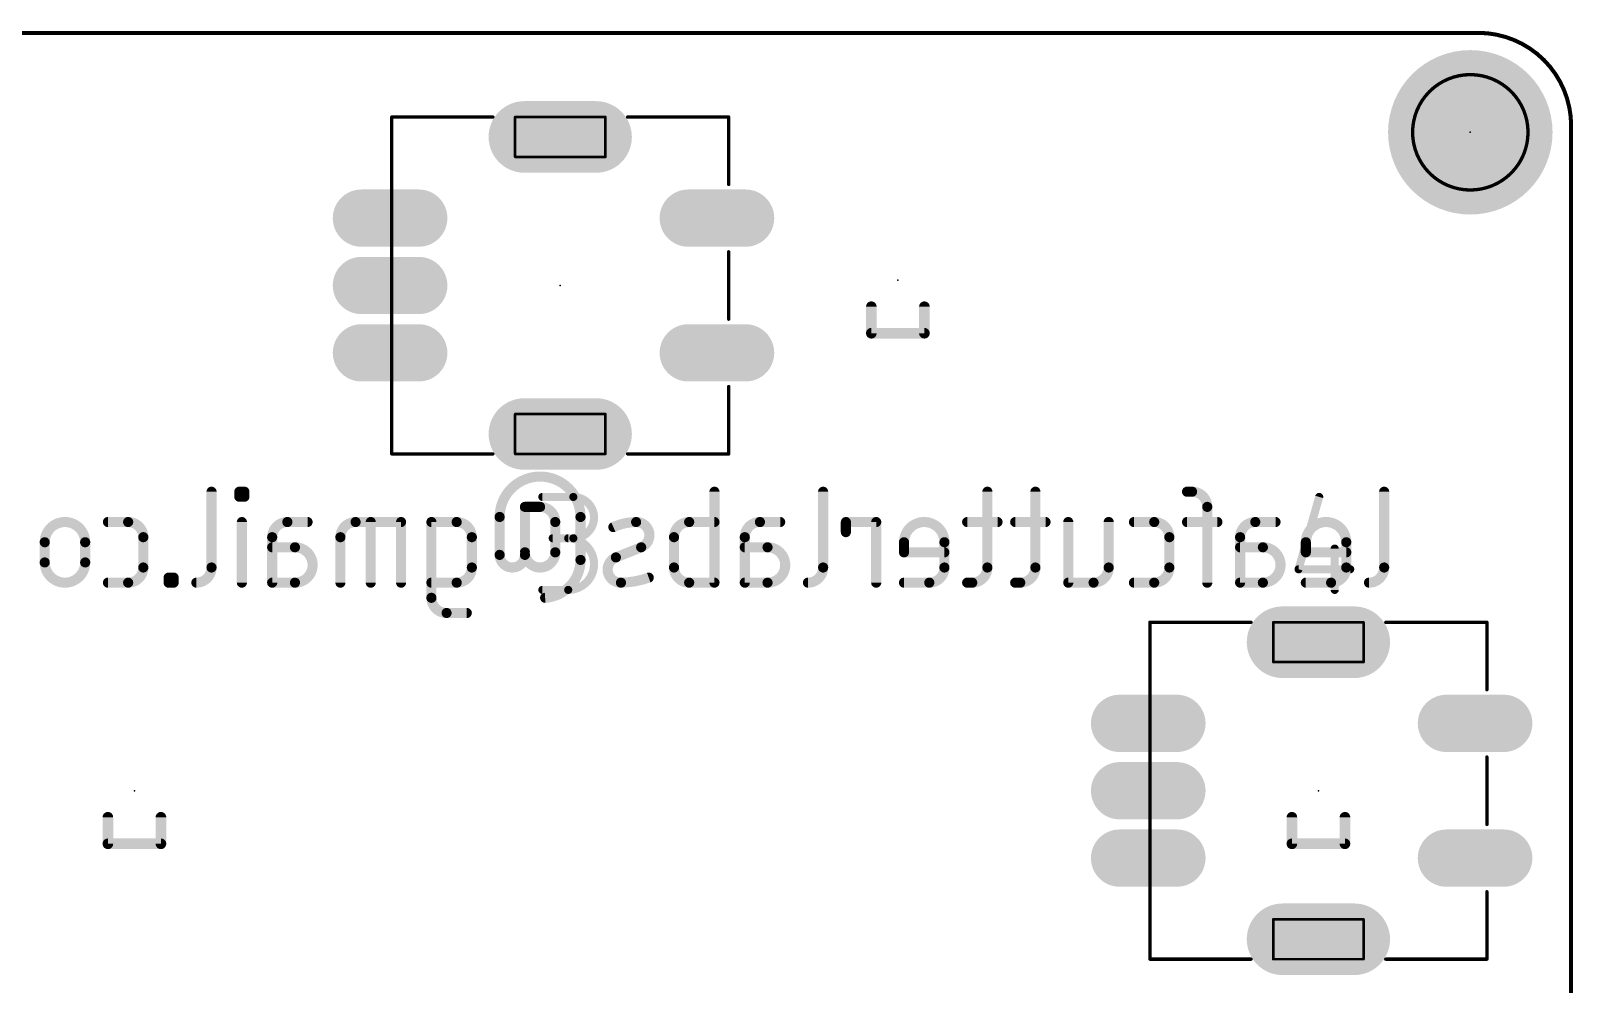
# Model space of a CAD drawing. Extents: x 0 to 305, y 0 to 96.
# Drawn here: x 246.7 to 304.9, y 59.4 to 95.3 of the extents above; entities that cross this region are included whole.
import ezdxf

# ---------------------------------------------------------------- set-up
doc = ezdxf.new("R2010")
doc.units = 0
for name, color, linetype in [('17', 110, 'CONTINUOUS'), ('20', 31, 'CONTINUOUS'), ('21', 253, 'CONTINUOUS'), ('22', 253, 'CONTINUOUS'), ('23', 53, 'CONTINUOUS'), ('24', 53, 'CONTINUOUS'), ('39', 12, 'CONTINUOUS'), ('40', 132, 'CONTINUOUS')]:
    doc.layers.add(name, color=color, linetype=linetype)

# ---------------------------------------------------------------- blocks, each defined once
blk = doc.blocks.new('OFFSETP100')
at = {"const_width": 1}
blk.add_lwpolyline([(0, 0), (1, 0)], dxfattribs=at)
at = {"const_width": 0.5}
for points in [[(0, 0.25, 1), (0, -0.25)], [(1, -0.25, 1), (1, 0.25)]]:
    blk.add_lwpolyline(points, format="xyb", dxfattribs=at)
blk = doc.blocks.new('LONGP100')
at = {"const_width": 1}
blk.add_lwpolyline([(-0.5, 0), (0.5, 0)], dxfattribs=at)
at = {"const_width": 0.5}
for points in [[(-0.5, 0.25, 1), (-0.5, -0.25)], [(0.5, -0.25, 1), (0.5, 0.25)]]:
    blk.add_lwpolyline(points, format="xyb", dxfattribs=at)
blk = doc.blocks.new('ROUNDP')
at = {"const_width": 0.5}
blk.add_lwpolyline([(0, -0.25, 1), (0, 0.25, 1), (0, -0.25)], format="xyb", dxfattribs=at)

msp = doc.modelspace()

# ---------------------------------------------------------------- linework, layer by layer
at = {"layer": '20'}
for points, const_width in [([(3.5, 95.25), (301.3, 95.25)], 0.1524), ([(268.4, 92.075), (265, 92.075)], 0.1), ([(265, 92.075), (265, 90.575)], 0.1), ([(268.4, 90.575), (268.4, 92.075)], 0.1), ([(304.8, 91.75), (304.8, 3.5)], 0.1524), ([(265, 90.575), (268.4, 90.575)], 0.1), ([(265, 79.375), (265, 80.875)], 0.1), ([(265, 80.875), (268.4, 80.875)], 0.1), ([(268.4, 80.875), (268.4, 79.375)], 0.1), ([(268.4, 79.375), (265, 79.375)], 0.1), ([(296.975, 73.025), (293.575, 73.025)], 0.1), ([(293.575, 73.025), (293.575, 71.525)], 0.1), ([(296.975, 71.525), (296.975, 73.025)], 0.1), ([(293.575, 71.525), (296.975, 71.525)], 0.1), ([(293.575, 60.325), (293.575, 61.825)], 0.1), ([(293.575, 61.825), (296.975, 61.825)], 0.1), ([(296.975, 61.825), (296.975, 60.325)], 0.1), ([(296.975, 60.325), (293.575, 60.325)], 0.1)]:
    msp.add_lwpolyline(points, dxfattribs=dict(at, const_width=const_width))
for points, const_width in [([(304.8, 91.75, 0.4142), (301.3, 95.25)], 0.1524), ([(301.3, 95.2881, 1), (301.3, 95.2119)], 0.0762), ([(301.3, 95.2119, 1), (301.3, 95.2881)], 0.0762), ([(265, 92.1, 1), (265, 92.05)], 0.05), ([(265.025, 92.075, 1), (264.975, 92.075)], 0.05), ([(268.425, 92.075, 1), (268.375, 92.075)], 0.05), ([(268.4, 92.05, 1), (268.4, 92.1)], 0.05), ([(304.8381, 91.75, 1), (304.7619, 91.75)], 0.0762), ([(304.7619, 91.75, 1), (304.8381, 91.75)], 0.0762), ([(265, 90.6, 1), (265, 90.55)], 0.05), ([(264.975, 90.575, 1), (265.025, 90.575)], 0.05), ([(268.375, 90.575, 1), (268.425, 90.575)], 0.05), ([(268.4, 90.55, 1), (268.4, 90.6)], 0.05), ([(265.025, 80.875, 1), (264.975, 80.875)], 0.05), ([(265, 80.9, 1), (265, 80.85)], 0.05), ([(268.425, 80.875, 1), (268.375, 80.875)], 0.05), ([(268.4, 80.85, 1), (268.4, 80.9)], 0.05), ([(265, 79.4, 1), (265, 79.35)], 0.05), ([(264.975, 79.375, 1), (265.025, 79.375)], 0.05), ([(268.375, 79.375, 1), (268.425, 79.375)], 0.05), ([(268.4, 79.35, 1), (268.4, 79.4)], 0.05), ([(293.575, 73.05, 1), (293.575, 73)], 0.05), ([(293.6, 73.025, 1), (293.55, 73.025)], 0.05), ([(297, 73.025, 1), (296.95, 73.025)], 0.05), ([(296.975, 73, 1), (296.975, 73.05)], 0.05), ([(293.575, 71.55, 1), (293.575, 71.5)], 0.05), ([(293.55, 71.525, 1), (293.6, 71.525)], 0.05), ([(296.95, 71.525, 1), (297, 71.525)], 0.05), ([(296.975, 71.5, 1), (296.975, 71.55)], 0.05), ([(293.6, 61.825, 1), (293.55, 61.825)], 0.05), ([(293.575, 61.85, 1), (293.575, 61.8)], 0.05), ([(297, 61.825, 1), (296.95, 61.825)], 0.05), ([(296.975, 61.8, 1), (296.975, 61.85)], 0.05), ([(293.575, 60.35, 1), (293.575, 60.3)], 0.05), ([(293.55, 60.325, 1), (293.6, 60.325)], 0.05), ([(296.95, 60.325, 1), (297, 60.325)], 0.05), ([(296.975, 60.3, 1), (296.975, 60.35)], 0.05)]:
    msp.add_lwpolyline(points, format="xyb", dxfattribs=dict(at, const_width=const_width))
at = {"layer": '21', "const_width": 0.3048}
for points in [[(266.0263, 77.7526), (267.1947, 77.7526)], [(295.3053, 77.7526), (294.5263, 75.0263)], [(267.1947, 76.1947), (266.4158, 76.1947)], [(295.8895, 75.8053), (295.8895, 74.2474)], [(294.5263, 75.0263), (296.4737, 75.0263)], [(266.0263, 74.2474), (267, 74.2474)]]:
    msp.add_lwpolyline(points, dxfattribs=at)
at = {"layer": '21'}
for points, const_width in [([(266.0263, 77.8288, 1), (266.0263, 77.6764)], 0.1524), ([(267.1947, 76.1947, 1), (267.1947, 77.7526)], 0.3048), ([(267.1947, 77.8288, 1), (267.1947, 77.6764)], 0.1524), ([(267.1947, 77.6764, 1), (267.1947, 77.8288)], 0.1524), ([(295.3785, 77.7317, 1), (295.232, 77.7735)], 0.1524), ([(266.4158, 76.2709, 1), (266.4158, 76.1185)], 0.1524), ([(267, 74.2474, 1), (267, 76.1947)], 0.3048), ([(267, 76.2709, 1), (267, 76.1185)], 0.1524), ([(267.1947, 76.2709, 1), (267.1947, 76.1185)], 0.1524), ([(267.1947, 76.1185, 1), (267.1947, 76.2709)], 0.1524), ([(295.9657, 75.8053, 1), (295.8133, 75.8053)], 0.1524), ([(294.5263, 75.1025, 1), (294.5263, 74.9501)], 0.1524), ([(294.4531, 75.0473, 1), (294.5996, 75.0054)], 0.1524), ([(296.4737, 74.9501, 1), (296.4737, 75.1025)], 0.1524), ([(266.0263, 74.3236, 1), (266.0263, 74.1712)], 0.1524), ([(267, 74.3236, 1), (267, 74.1712)], 0.1524), ([(267, 74.1712, 1), (267, 74.3236)], 0.1524), ([(295.8133, 74.2474, 1), (295.9657, 74.2474)], 0.1524)]:
    msp.add_lwpolyline(points, format="xyb", dxfattribs=dict(at, const_width=const_width))
at = {"layer": '22'}
for points, const_width in [([(278.425, 83.925), (278.425, 84.925)], 0.4), ([(280.425, 84.925), (280.425, 83.925)], 0.4), ([(280.425, 83.925), (278.425, 83.925)], 0.4), ([(253.5576, 77.9495), (253.5576, 75.092)], 0.381), ([(254.7959, 77.9495), (254.6054, 77.9495)], 0.381), ([(254.6054, 77.9495), (254.6054, 77.759)], 0.381), ([(254.6054, 77.759), (254.7959, 77.759)], 0.381), ([(254.7959, 77.759), (254.7959, 77.9495)], 0.381), ([(272.5124, 77.9495), (272.5124, 74.5205)], 0.381), ([(276.6081, 77.9495), (276.6081, 75.092)], 0.381), ([(282.7994, 77.9495), (282.7994, 75.092)], 0.381), ([(284.6091, 77.9495), (284.6091, 75.092)], 0.381), ([(290.5146, 77.9495), (290.3241, 77.9495)], 0.381), ([(297.7536, 77.9495), (297.7536, 75.092)], 0.381), ([(265.3686, 77.378), (265.9401, 77.378)], 0.381), ([(265.3686, 77.378), (265.3686, 75.5683)], 0.381), ([(291.0861, 74.5205), (291.0861, 77.378)], 0.381), ([(250.4144, 76.8065), (249.6524, 76.8065)], 0.381), ([(254.7006, 74.5205), (254.7006, 76.8065)], 0.381), ([(256.4151, 76.8065), (257.1771, 76.8065)], 0.381), ([(260.7014, 76.8065), (258.9869, 76.8065)], 0.381), ([(259.5584, 74.5205), (259.5584, 76.8065)], 0.381), ([(260.7014, 74.5205), (260.7014, 76.8065)], 0.381), ([(262.7969, 76.8065), (261.8444, 76.8065)], 0.381), ([(261.8444, 76.8065), (261.8444, 73.949)], 0.381), ([(264.4161, 75.5683), (264.4161, 76.997)], 0.381), ([(266.5116, 76.8065), (266.5116, 75.6635)], 0.381), ([(267.4641, 76.997), (267.4641, 75.3778)], 0.381), ([(271.5599, 76.8065), (272.5124, 76.8065)], 0.381), ([(274.2269, 76.8065), (274.9889, 76.8065)], 0.381), ([(278.6084, 76.8065), (277.4654, 76.8065)], 0.381), ([(277.4654, 76.8065), (277.4654, 76.4255)], 0.381), ([(278.6084, 74.5205), (278.6084, 76.8065)], 0.381), ([(283.1804, 76.8065), (282.0374, 76.8065)], 0.381), ([(284.9901, 76.8065), (283.8471, 76.8065)], 0.381), ([(285.8474, 74.5205), (285.8474, 76.8065)], 0.381), ([(287.3714, 76.8065), (287.3714, 75.092)], 0.381), ([(289.0859, 76.8065), (288.3239, 76.8065)], 0.381), ([(291.4671, 76.8065), (290.3241, 76.8065)], 0.381), ([(292.8959, 76.8065), (293.6579, 76.8065)], 0.381), ([(247.2711, 76.0445), (247.2711, 75.2825)], 0.381), ([(248.7951, 75.2825), (248.7951, 76.0445)], 0.381), ([(250.9859, 75.092), (250.9859, 76.235)], 0.381), ([(255.8436, 74.5205), (255.8436, 76.235)], 0.381), ([(258.4154, 76.235), (258.4154, 74.5205)], 0.381), ([(263.3684, 75.092), (263.3684, 76.235)], 0.381), ([(270.9884, 75.092), (270.9884, 76.235)], 0.381), ([(273.6554, 74.5205), (273.6554, 76.235)], 0.381), ([(279.6561, 76.0445), (279.6561, 75.6635)], 0.381), ([(281.1801, 75.092), (281.1801, 76.0445)], 0.381), ([(289.6574, 75.092), (289.6574, 76.235)], 0.381), ([(292.3244, 74.5205), (292.3244, 76.235)], 0.381), ([(294.8009, 76.0445), (294.8009, 75.6635)], 0.381), ([(296.3249, 75.092), (296.3249, 76.0445)], 0.381), ([(255.8436, 75.854), (256.7009, 75.854)], 0.381), ([(268.7976, 75.473), (269.7501, 75.854)], 0.381), ([(273.6554, 75.854), (274.5126, 75.854)], 0.381), ([(279.6561, 75.6635), (281.1801, 75.6635)], 0.381), ([(292.3244, 75.854), (293.1816, 75.854)], 0.381), ([(294.8009, 75.6635), (296.3249, 75.6635)], 0.381), ([(249.6524, 74.5205), (250.4144, 74.5205)], 0.381), ([(252.1289, 74.711), (251.9384, 74.711)], 0.381), ([(251.9384, 74.711), (251.9384, 74.5205)], 0.381), ([(251.9384, 74.5205), (252.1289, 74.5205)], 0.381), ([(252.1289, 74.5205), (252.1289, 74.711)], 0.381), ([(256.7009, 74.5205), (255.8436, 74.5205)], 0.381), ([(261.8444, 74.5205), (262.7969, 74.5205)], 0.381), ([(272.5124, 74.5205), (271.5599, 74.5205)], 0.381), ([(274.5126, 74.5205), (273.6554, 74.5205)], 0.381), ([(279.6561, 74.5205), (280.6086, 74.5205)], 0.381), ([(282.2279, 74.5205), (282.0374, 74.5205)], 0.381), ([(284.0376, 74.5205), (283.8471, 74.5205)], 0.381), ([(286.7999, 74.5205), (285.8474, 74.5205)], 0.381), ([(288.3239, 74.5205), (289.0859, 74.5205)], 0.381), ([(293.1816, 74.5205), (292.3244, 74.5205)], 0.381), ([(294.8009, 74.5205), (295.7534, 74.5205)], 0.381), ([(262.4159, 73.3775), (263.1779, 73.3775)], 0.381), ([(249.65, 64.675), (249.65, 65.675)], 0.4), ([(251.65, 65.675), (251.65, 64.675)], 0.4), ([(294.275, 64.675), (294.275, 65.675)], 0.4), ([(296.275, 65.675), (296.275, 64.675)], 0.4), ([(251.65, 64.675), (249.65, 64.675)], 0.4), ([(296.275, 64.675), (294.275, 64.675)], 0.4)]:
    msp.add_lwpolyline(points, dxfattribs=dict(at, const_width=const_width))
for points, const_width in [([(278.525, 84.925, 1), (278.325, 84.925)], 0.2), ([(280.525, 84.925, 1), (280.325, 84.925)], 0.2), ([(278.425, 84.025, 1), (278.425, 83.825)], 0.2), ([(278.325, 83.925, 1), (278.525, 83.925)], 0.2), ([(280.325, 83.925, 1), (280.525, 83.925)], 0.2), ([(280.425, 83.825, 1), (280.425, 84.025)], 0.2), ([(267.4641, 76.997, 1), (264.4161, 76.997)], 0.381), ([(253.6529, 77.9495, 1), (253.4624, 77.9495)], 0.1905), ([(254.7006, 77.9495, 1), (254.5101, 77.9495)], 0.1905), ([(254.6054, 78.0447, 1), (254.6054, 77.8543)], 0.1905), ([(254.6054, 77.8542, 1), (254.6054, 77.6638)], 0.1905), ([(254.8911, 77.9495, 1), (254.7006, 77.9495)], 0.1905), ([(254.7959, 77.8543, 1), (254.7959, 78.0447)], 0.1905), ([(254.7959, 77.6638, 1), (254.7959, 77.8542)], 0.1905), ([(272.6076, 77.9495, 1), (272.4171, 77.9495)], 0.1905), ([(276.7034, 77.9495, 1), (276.5129, 77.9495)], 0.1905), ([(282.8946, 77.9495, 1), (282.7041, 77.9495)], 0.1905), ([(284.7044, 77.9495, 1), (284.5139, 77.9495)], 0.1905), ([(290.3241, 78.0447, 1), (290.3241, 77.8543)], 0.1905), ([(291.0861, 77.378, 0.4142), (290.5146, 77.9495)], 0.381), ([(290.5146, 78.0447, 1), (290.5146, 77.8543)], 0.1905), ([(290.5146, 77.8543, 1), (290.5146, 78.0447)], 0.1905), ([(297.8489, 77.9495, 1), (297.6584, 77.9495)], 0.1905), ([(254.5101, 77.759, 1), (254.7006, 77.759)], 0.1905), ([(254.7006, 77.759, 1), (254.8911, 77.759)], 0.1905), ([(265.4639, 77.378, 1), (265.2734, 77.378)], 0.1905), ([(265.3686, 77.4732, 1), (265.3686, 77.2828)], 0.1905), ([(266.5116, 76.8065, 0.4142), (265.9401, 77.378)], 0.381), ([(265.9401, 77.4732, 1), (265.9401, 77.2828)], 0.1905), ([(265.9401, 77.2828, 1), (265.9401, 77.4732)], 0.1905), ([(291.1814, 77.378, 1), (290.9909, 77.378)], 0.1905), ([(290.9909, 77.378, 1), (291.1814, 77.378)], 0.1905), ([(248.7951, 76.0445, 1), (247.2711, 76.0445)], 0.381), ([(249.6524, 76.9017, 1), (249.6524, 76.7113)], 0.1905), ([(250.9859, 76.235, 0.4142), (250.4144, 76.8065)], 0.381), ([(250.4144, 76.9017, 1), (250.4144, 76.7113)], 0.1905), ([(250.4144, 76.7113, 1), (250.4144, 76.9017)], 0.1905), ([(254.7959, 76.8065, 1), (254.6054, 76.8065)], 0.1905), ([(256.4151, 76.8065, 0.4142), (255.8436, 76.235)], 0.381), ([(256.4151, 76.9017, 1), (256.4151, 76.7113)], 0.1905), ([(256.4151, 76.7113, 1), (256.4151, 76.9017)], 0.1905), ([(257.1771, 76.7113, 1), (257.1771, 76.9017)], 0.1905), ([(258.9869, 76.8065, 0.4142), (258.4154, 76.235)], 0.381), ([(258.9869, 76.9017, 1), (258.9869, 76.7113)], 0.1905), ([(258.9869, 76.7113, 1), (258.9869, 76.9017)], 0.1905), ([(259.6536, 76.8065, 1), (259.4631, 76.8065)], 0.1905), ([(260.7966, 76.8065, 1), (260.6061, 76.8065)], 0.1905), ([(260.7014, 76.7113, 1), (260.7014, 76.9017)], 0.1905), ([(261.9396, 76.8065, 1), (261.7491, 76.8065)], 0.1905), ([(261.8444, 76.9017, 1), (261.8444, 76.7113)], 0.1905), ([(263.3684, 76.235, 0.4142), (262.7969, 76.8065)], 0.381), ([(262.7969, 76.9017, 1), (262.7969, 76.7113)], 0.1905), ([(262.7969, 76.7113, 1), (262.7969, 76.9017)], 0.1905), ([(264.5114, 76.997, 1), (264.3209, 76.997)], 0.1905), ([(264.3209, 76.997, 1), (264.5114, 76.997)], 0.1905), ([(266.6069, 76.8065, 1), (266.4164, 76.8065)], 0.1905), ([(266.4164, 76.8065, 1), (266.6069, 76.8065)], 0.1905), ([(267.5594, 76.997, 1), (267.3689, 76.997)], 0.1905), ([(267.3689, 76.997, 1), (267.5594, 76.997)], 0.1905), ([(269.5596, 76.8065, 0.1025), (268.7024, 76.616)], 0.381), ([(268.6633, 76.7029, 1), (268.7415, 76.5291)], 0.1905), ([(269.7501, 75.854, 0.8318), (269.5596, 76.8065)], 0.381), ([(269.5583, 76.9017, 1), (269.561, 76.7113)], 0.1905), ([(269.561, 76.7113, 1), (269.5583, 76.9017)], 0.1905), ([(271.5599, 76.8065, 0.4142), (270.9884, 76.235)], 0.381), ([(271.5599, 76.9017, 1), (271.5599, 76.7113)], 0.1905), ([(271.5599, 76.7113, 1), (271.5599, 76.9017)], 0.1905), ([(272.5124, 76.7113, 1), (272.5124, 76.9017)], 0.1905), ([(274.2269, 76.8065, 0.4142), (273.6554, 76.235)], 0.381), ([(274.2269, 76.9017, 1), (274.2269, 76.7113)], 0.1905), ([(274.2269, 76.7113, 1), (274.2269, 76.9017)], 0.1905), ([(274.9889, 76.7113, 1), (274.9889, 76.9017)], 0.1905), ([(277.5606, 76.8065, 1), (277.3701, 76.8065)], 0.1905), ([(277.4654, 76.9017, 1), (277.4654, 76.7113)], 0.1905), ([(278.7036, 76.8065, 1), (278.5131, 76.8065)], 0.1905), ([(278.6084, 76.7113, 1), (278.6084, 76.9017)], 0.1905), ([(281.1801, 76.0445, 1), (279.6561, 76.0445)], 0.381), ([(282.0374, 76.9017, 1), (282.0374, 76.7113)], 0.1905), ([(283.1804, 76.7113, 1), (283.1804, 76.9017)], 0.1905), ([(283.8471, 76.9017, 1), (283.8471, 76.7113)], 0.1905), ([(284.9901, 76.7113, 1), (284.9901, 76.9017)], 0.1905), ([(285.9426, 76.8065, 1), (285.7521, 76.8065)], 0.1905), ([(287.4666, 76.8065, 1), (287.2761, 76.8065)], 0.1905), ([(288.3239, 76.9017, 1), (288.3239, 76.7113)], 0.1905), ([(289.6574, 76.235, 0.4142), (289.0859, 76.8065)], 0.381), ([(289.0859, 76.9017, 1), (289.0859, 76.7113)], 0.1905), ([(289.0859, 76.7113, 1), (289.0859, 76.9017)], 0.1905), ([(290.3241, 76.9017, 1), (290.3241, 76.7113)], 0.1905), ([(291.4671, 76.7113, 1), (291.4671, 76.9017)], 0.1905), ([(292.8959, 76.8065, 0.4142), (292.3244, 76.235)], 0.381), ([(292.8959, 76.9017, 1), (292.8959, 76.7113)], 0.1905), ([(292.8959, 76.7113, 1), (292.8959, 76.9017)], 0.1905), ([(293.6579, 76.7113, 1), (293.6579, 76.9017)], 0.1905), ([(296.3249, 76.0445, 1), (294.8009, 76.0445)], 0.381), ([(247.3664, 76.0445, 1), (247.1759, 76.0445)], 0.1905), ([(248.8904, 76.0445, 1), (248.6999, 76.0445)], 0.1905), ([(251.0811, 76.235, 1), (250.8906, 76.235)], 0.1905), ([(250.8906, 76.235, 1), (251.0811, 76.235)], 0.1905), ([(255.9389, 76.235, 1), (255.7484, 76.235)], 0.1905), ([(255.7484, 76.235, 1), (255.9389, 76.235)], 0.1905), ([(258.5106, 76.235, 1), (258.3201, 76.235)], 0.1905), ([(258.3201, 76.235, 1), (258.5106, 76.235)], 0.1905), ([(263.4636, 76.235, 1), (263.2731, 76.235)], 0.1905), ([(263.2731, 76.235, 1), (263.4636, 76.235)], 0.1905), ([(271.0836, 76.235, 1), (270.8931, 76.235)], 0.1905), ([(270.8931, 76.235, 1), (271.0836, 76.235)], 0.1905), ([(273.7506, 76.235, 1), (273.5601, 76.235)], 0.1905), ([(273.5601, 76.235, 1), (273.7506, 76.235)], 0.1905), ([(277.3701, 76.4255, 1), (277.5606, 76.4255)], 0.1905), ([(279.7514, 76.0445, 1), (279.5609, 76.0445)], 0.1905), ([(281.2754, 76.0445, 1), (281.0849, 76.0445)], 0.1905), ([(289.7526, 76.235, 1), (289.5621, 76.235)], 0.1905), ([(289.5621, 76.235, 1), (289.7526, 76.235)], 0.1905), ([(292.4196, 76.235, 1), (292.2291, 76.235)], 0.1905), ([(292.2291, 76.235, 1), (292.4196, 76.235)], 0.1905), ([(294.8961, 76.0445, 1), (294.7056, 76.0445)], 0.1905), ([(296.4201, 76.0445, 1), (296.2296, 76.0445)], 0.1905), ([(247.1759, 76.0445, 1), (247.3664, 76.0445)], 0.1905), ([(248.6999, 76.0445, 1), (248.8904, 76.0445)], 0.1905), ([(255.8436, 75.9492, 1), (255.8436, 75.7588)], 0.1905), ([(256.7009, 74.5205, 1), (256.7009, 75.854)], 0.381), ([(256.7009, 75.9492, 1), (256.7009, 75.7588)], 0.1905), ([(256.7009, 75.7588, 1), (256.7009, 75.9492)], 0.1905), ([(264.4161, 75.5683, 1), (265.3686, 75.5683)], 0.381), ([(264.5114, 75.5683, 1), (264.3209, 75.5683)], 0.1905), ([(264.3209, 75.5683, 1), (264.5114, 75.5683)], 0.1905), ([(265.3686, 75.6635, 1), (266.5116, 75.6635)], 0.381), ([(265.4639, 75.6635, 1), (265.2734, 75.6635)], 0.1905), ([(265.4639, 75.5683, 1), (265.2734, 75.5683)], 0.1905), ([(265.2734, 75.5683, 1), (265.4639, 75.5683)], 0.1905), ([(266.1306, 73.949, 0.3942), (267.4641, 75.3778)], 0.381), ([(266.6069, 75.6635, 1), (266.4164, 75.6635)], 0.1905), ([(266.4164, 75.6635, 1), (266.6069, 75.6635)], 0.1905), ([(267.5594, 75.3777, 1), (267.3689, 75.3778)], 0.1905), ([(268.7976, 75.473, 0.8318), (268.9881, 74.5205)], 0.381), ([(268.7623, 75.5614, 1), (268.833, 75.3846)], 0.1905), ([(268.833, 75.3846, 1), (268.7623, 75.5614)], 0.1905), ([(269.7148, 75.9424, 1), (269.7855, 75.7656)], 0.1905), ([(269.7855, 75.7656, 1), (269.7148, 75.9424)], 0.1905), ([(273.6554, 75.9492, 1), (273.6554, 75.7588)], 0.1905), ([(274.5126, 74.5205, 1), (274.5126, 75.854)], 0.381), ([(274.5126, 75.9492, 1), (274.5126, 75.7588)], 0.1905), ([(274.5126, 75.7588, 1), (274.5126, 75.9492)], 0.1905), ([(279.6561, 75.7587, 1), (279.6561, 75.5683)], 0.1905), ([(279.5609, 76.0445, 1), (279.7514, 76.0445)], 0.1905), ([(279.5609, 75.6635, 1), (279.7514, 75.6635)], 0.1905), ([(281.0849, 76.0445, 1), (281.2754, 76.0445)], 0.1905), ([(281.1801, 75.5683, 1), (281.1801, 75.7587)], 0.1905), ([(292.3244, 75.9492, 1), (292.3244, 75.7588)], 0.1905), ([(293.1816, 74.5205, 1), (293.1816, 75.854)], 0.381), ([(293.1816, 75.9492, 1), (293.1816, 75.7588)], 0.1905), ([(293.1816, 75.7588, 1), (293.1816, 75.9492)], 0.1905), ([(294.7056, 76.0445, 1), (294.8961, 76.0445)], 0.1905), ([(294.7056, 75.6635, 1), (294.8961, 75.6635)], 0.1905), ([(294.8009, 75.7587, 1), (294.8009, 75.5683)], 0.1905), ([(296.2296, 76.0445, 1), (296.4201, 76.0445)], 0.1905), ([(296.3249, 75.5683, 1), (296.3249, 75.7587)], 0.1905), ([(247.2711, 75.2825, 1), (248.7951, 75.2825)], 0.381), ([(247.3664, 75.2825, 1), (247.1759, 75.2825)], 0.1905), ([(247.1759, 75.2825, 1), (247.3664, 75.2825)], 0.1905), ([(248.8904, 75.2825, 1), (248.6999, 75.2825)], 0.1905), ([(248.6999, 75.2825, 1), (248.8904, 75.2825)], 0.1905), ([(250.4144, 74.5205, 0.4142), (250.9859, 75.092)], 0.381), ([(251.0811, 75.092, 1), (250.8906, 75.092)], 0.1905), ([(250.8906, 75.092, 1), (251.0811, 75.092)], 0.1905), ([(252.9861, 74.5205, 0.4142), (253.5576, 75.092)], 0.381), ([(253.6529, 75.092, 1), (253.4624, 75.092)], 0.1905), ([(253.4624, 75.092, 1), (253.6529, 75.092)], 0.1905), ([(262.7969, 74.5205, 0.4142), (263.3684, 75.092)], 0.381), ([(263.4636, 75.092, 1), (263.2731, 75.092)], 0.1905), ([(263.2731, 75.092, 1), (263.4636, 75.092)], 0.1905), ([(267.3689, 75.3778, 1), (267.5594, 75.3778)], 0.1905), ([(271.0836, 75.092, 1), (270.8931, 75.092)], 0.1905), ([(270.8931, 75.092, 1), (271.0836, 75.092)], 0.1905), ([(270.9884, 75.092, 0.4142), (271.5599, 74.5205)], 0.381), ([(276.0366, 74.5205, 0.4142), (276.6081, 75.092)], 0.381), ([(276.7034, 75.092, 1), (276.5129, 75.092)], 0.1905), ([(276.5129, 75.092, 1), (276.7034, 75.092)], 0.1905), ([(280.6086, 74.5205, 0.4142), (281.1801, 75.092)], 0.381), ([(281.2754, 75.092, 1), (281.0849, 75.092)], 0.1905), ([(281.0849, 75.092, 1), (281.2754, 75.092)], 0.1905), ([(282.2279, 74.5205, 0.4142), (282.7994, 75.092)], 0.381), ([(282.8946, 75.092, 1), (282.7041, 75.092)], 0.1905), ([(282.7041, 75.092, 1), (282.8946, 75.092)], 0.1905), ([(284.0376, 74.5205, 0.4142), (284.6091, 75.092)], 0.381), ([(284.7044, 75.092, 1), (284.5139, 75.092)], 0.1905), ([(284.5139, 75.092, 1), (284.7044, 75.092)], 0.1905), ([(286.7999, 74.5205, 0.4142), (287.3714, 75.092)], 0.381), ([(287.4666, 75.092, 1), (287.2761, 75.092)], 0.1905), ([(287.2761, 75.092, 1), (287.4666, 75.092)], 0.1905), ([(289.0859, 74.5205, 0.4142), (289.6574, 75.092)], 0.381), ([(289.7526, 75.092, 1), (289.5621, 75.092)], 0.1905), ([(289.5621, 75.092, 1), (289.7526, 75.092)], 0.1905), ([(295.7534, 74.5205, 0.4142), (296.3249, 75.092)], 0.381), ([(296.4201, 75.092, 1), (296.2296, 75.092)], 0.1905), ([(296.2296, 75.092, 1), (296.4201, 75.092)], 0.1905), ([(297.1821, 74.5205, 0.4142), (297.7536, 75.092)], 0.381), ([(297.8489, 75.092, 1), (297.6584, 75.092)], 0.1905), ([(297.6584, 75.092, 1), (297.8489, 75.092)], 0.1905), ([(249.6524, 74.6157, 1), (249.6524, 74.4253)], 0.1905), ([(250.4144, 74.6157, 1), (250.4144, 74.4253)], 0.1905), ([(250.4144, 74.4253, 1), (250.4144, 74.6157)], 0.1905), ([(252.0336, 74.711, 1), (251.8431, 74.711)], 0.1905), ([(251.8431, 74.5205, 1), (252.0336, 74.5205)], 0.1905), ([(251.9384, 74.8062, 1), (251.9384, 74.6158)], 0.1905), ([(251.9384, 74.6157, 1), (251.9384, 74.4253)], 0.1905), ([(252.2241, 74.711, 1), (252.0336, 74.711)], 0.1905), ([(252.0336, 74.5205, 1), (252.2241, 74.5205)], 0.1905), ([(252.1289, 74.6158, 1), (252.1289, 74.8062)], 0.1905), ([(252.1289, 74.4253, 1), (252.1289, 74.6157)], 0.1905), ([(252.9861, 74.6157, 1), (252.9861, 74.4253)], 0.1905), ([(254.6054, 74.5205, 1), (254.7959, 74.5205)], 0.1905), ([(255.8436, 74.6157, 1), (255.8436, 74.4253)], 0.1905), ([(255.7484, 74.5205, 1), (255.9389, 74.5205)], 0.1905), ([(256.7009, 74.6157, 1), (256.7009, 74.4253)], 0.1905), ([(256.7009, 74.4253, 1), (256.7009, 74.6157)], 0.1905), ([(258.3201, 74.5205, 1), (258.5106, 74.5205)], 0.1905), ([(259.4631, 74.5205, 1), (259.6536, 74.5205)], 0.1905), ([(260.6061, 74.5205, 1), (260.7966, 74.5205)], 0.1905), ([(261.8444, 74.6157, 1), (261.8444, 74.4253)], 0.1905), ([(262.7969, 74.6157, 1), (262.7969, 74.4253)], 0.1905), ([(262.7969, 74.4253, 1), (262.7969, 74.6157)], 0.1905), ([(268.9881, 74.5205, 0.083), (270.0359, 74.711)], 0.381), ([(268.9868, 74.6157, 1), (268.9895, 74.4253)], 0.1905), ([(268.9895, 74.4253, 1), (268.9868, 74.6157)], 0.1905), ([(270.0681, 74.6214, 1), (270.0036, 74.8006)], 0.1905), ([(271.5599, 74.6157, 1), (271.5599, 74.4253)], 0.1905), ([(271.5599, 74.4253, 1), (271.5599, 74.6157)], 0.1905), ([(272.4171, 74.5205, 1), (272.6076, 74.5205)], 0.1905), ([(272.5124, 74.4253, 1), (272.5124, 74.6157)], 0.1905), ([(273.5601, 74.5205, 1), (273.7506, 74.5205)], 0.1905), ([(273.6554, 74.6157, 1), (273.6554, 74.4253)], 0.1905), ([(274.5126, 74.6157, 1), (274.5126, 74.4253)], 0.1905), ([(274.5126, 74.4253, 1), (274.5126, 74.6157)], 0.1905), ([(276.0366, 74.6157, 1), (276.0366, 74.4253)], 0.1905), ([(278.5131, 74.5205, 1), (278.7036, 74.5205)], 0.1905), ([(279.6561, 74.6157, 1), (279.6561, 74.4253)], 0.1905), ([(280.6086, 74.6157, 1), (280.6086, 74.4253)], 0.1905), ([(280.6086, 74.4253, 1), (280.6086, 74.6157)], 0.1905), ([(282.0374, 74.6157, 1), (282.0374, 74.4253)], 0.1905), ([(282.2279, 74.6157, 1), (282.2279, 74.4253)], 0.1905), ([(282.2279, 74.4253, 1), (282.2279, 74.6157)], 0.1905), ([(283.8471, 74.6157, 1), (283.8471, 74.4253)], 0.1905), ([(284.0376, 74.6157, 1), (284.0376, 74.4253)], 0.1905), ([(284.0376, 74.4253, 1), (284.0376, 74.6157)], 0.1905), ([(285.7521, 74.5205, 1), (285.9426, 74.5205)], 0.1905), ([(285.8474, 74.6157, 1), (285.8474, 74.4253)], 0.1905), ([(286.7999, 74.6157, 1), (286.7999, 74.4253)], 0.1905), ([(286.7999, 74.4253, 1), (286.7999, 74.6157)], 0.1905), ([(288.3239, 74.6157, 1), (288.3239, 74.4253)], 0.1905), ([(289.0859, 74.6157, 1), (289.0859, 74.4253)], 0.1905), ([(289.0859, 74.4253, 1), (289.0859, 74.6157)], 0.1905), ([(290.9909, 74.5205, 1), (291.1814, 74.5205)], 0.1905), ([(292.2291, 74.5205, 1), (292.4196, 74.5205)], 0.1905), ([(292.3244, 74.6157, 1), (292.3244, 74.4253)], 0.1905), ([(293.1816, 74.6157, 1), (293.1816, 74.4253)], 0.1905), ([(293.1816, 74.4253, 1), (293.1816, 74.6157)], 0.1905), ([(294.8009, 74.6157, 1), (294.8009, 74.4253)], 0.1905), ([(295.7534, 74.6157, 1), (295.7534, 74.4253)], 0.1905), ([(295.7534, 74.4253, 1), (295.7534, 74.6157)], 0.1905), ([(297.1821, 74.6157, 1), (297.1821, 74.4253)], 0.1905), ([(261.9396, 73.949, 1), (261.7491, 73.949)], 0.1905), ([(261.7491, 73.949, 1), (261.9396, 73.949)], 0.1905), ([(261.8444, 73.949, 0.4142), (262.4159, 73.3775)], 0.381), ([(266.1241, 74.044, 1), (266.1372, 73.854)], 0.1905), ([(262.4159, 73.4727, 1), (262.4159, 73.2823)], 0.1905), ([(262.4159, 73.2823, 1), (262.4159, 73.4727)], 0.1905), ([(263.1779, 73.2823, 1), (263.1779, 73.4727)], 0.1905), ([(249.75, 65.675, 1), (249.55, 65.675)], 0.2), ([(251.75, 65.675, 1), (251.55, 65.675)], 0.2), ([(294.375, 65.675, 1), (294.175, 65.675)], 0.2), ([(296.375, 65.675, 1), (296.175, 65.675)], 0.2), ([(249.65, 64.775, 1), (249.65, 64.575)], 0.2), ([(249.55, 64.675, 1), (249.75, 64.675)], 0.2), ([(251.55, 64.675, 1), (251.75, 64.675)], 0.2), ([(251.65, 64.575, 1), (251.65, 64.775)], 0.2), ([(294.275, 64.775, 1), (294.275, 64.575)], 0.2), ([(294.175, 64.675, 1), (294.375, 64.675)], 0.2), ([(296.175, 64.675, 1), (296.375, 64.675)], 0.2), ([(296.275, 64.575, 1), (296.275, 64.775)], 0.2)]:
    msp.add_lwpolyline(points, format="xyb", dxfattribs=dict(at, const_width=const_width))
at = {"layer": '23'}
for p in [(266.7, 85.725), (295.275, 66.675)]:
    msp.add_point(p, dxfattribs=at)
at = {"layer": '24'}
for p in [(301, 91.5), (279.425, 85.925), (250.65, 66.675), (295.275, 66.675)]:
    msp.add_point(p, dxfattribs=at)
at = {"layer": '39', "const_width": 0.0635}
for points in [[(260.35, 92.1068, 1), (260.35, 92.0433)], [(260.3818, 92.075, 1), (260.3183, 92.075)], [(264.16, 92.0433, 1), (264.16, 92.1068)], [(269.24, 92.1068, 1), (269.24, 92.0433)], [(273.0817, 92.075, 1), (273.0183, 92.075)], [(273.05, 92.0433, 1), (273.05, 92.1068)], [(273.0183, 89.535, 1), (273.0817, 89.535)], [(273.0817, 86.995, 1), (273.0183, 86.995)], [(273.0183, 84.455, 1), (273.0817, 84.455)], [(273.0817, 81.915, 1), (273.0183, 81.915)], [(260.35, 79.4068, 1), (260.35, 79.3432)], [(260.3183, 79.375, 1), (260.3818, 79.375)], [(264.16, 79.3432, 1), (264.16, 79.4068)], [(269.24, 79.4068, 1), (269.24, 79.3432)], [(273.0183, 79.375, 1), (273.0817, 79.375)], [(273.05, 79.3432, 1), (273.05, 79.4068)], [(288.925, 73.0568, 1), (288.925, 72.9933)], [(288.9567, 73.025, 1), (288.8933, 73.025)], [(292.735, 72.9933, 1), (292.735, 73.0568)], [(297.815, 73.0568, 1), (297.815, 72.9933)], [(301.6567, 73.025, 1), (301.5933, 73.025)], [(301.625, 72.9933, 1), (301.625, 73.0568)], [(301.5933, 70.485, 1), (301.6567, 70.485)], [(301.6567, 67.945, 1), (301.5933, 67.945)], [(301.5933, 65.405, 1), (301.6567, 65.405)], [(301.6567, 62.865, 1), (301.5933, 62.865)], [(288.925, 60.3568, 1), (288.925, 60.2933)], [(288.8933, 60.325, 1), (288.9567, 60.325)], [(292.735, 60.2933, 1), (292.735, 60.3568)], [(297.815, 60.3568, 1), (297.815, 60.2933)], [(301.5933, 60.325, 1), (301.6567, 60.325)], [(301.625, 60.2933, 1), (301.625, 60.3568)]]:
    msp.add_lwpolyline(points, format="xyb", dxfattribs=at)
at = {"layer": '39', "const_width": 0.127}
for points in [[(260.35, 79.375), (260.35, 92.075)], [(260.35, 92.075), (264.16, 92.075)], [(269.24, 92.075), (273.05, 92.075)], [(273.05, 92.075), (273.05, 89.535)], [(273.05, 84.455), (273.05, 86.995)], [(273.05, 79.375), (273.05, 81.915)], [(264.16, 79.375), (260.35, 79.375)], [(273.05, 79.375), (269.24, 79.375)], [(288.925, 60.325), (288.925, 73.025)], [(288.925, 73.025), (292.735, 73.025)], [(297.815, 73.025), (301.625, 73.025)], [(301.625, 73.025), (301.625, 70.485)], [(301.625, 65.405), (301.625, 67.945)], [(301.625, 60.325), (301.625, 62.865)], [(292.735, 60.325), (288.925, 60.325)], [(301.625, 60.325), (297.815, 60.325)]]:
    msp.add_lwpolyline(points, dxfattribs=at)
at = {"layer": '40', "const_width": 0.127}
msp.add_lwpolyline([(301, 89.325, 1), (301, 93.675, 1), (301, 89.325)], format="xyb", dxfattribs=at)

# ---------------------------------------------------------------- block references
at = {"layer": '17', "rotation": 180}
for name, p, xscale, yscale in [('ROUNDP', (301, 91.5), 6.2, 6.2), ('ROUNDP', (301, 91.5), 6.2, 6.2), ('LONGP100', (266.7, 91.325), 2.7, 2.7), ('LONGP100', (266.7, 91.325), 2.7, 2.7), ('OFFSETP100', (273.685, 88.265), 2.16, 2.16), ('OFFSETP100', (273.685, 88.265), 2.16, 2.16), ('OFFSETP100', (273.685, 83.185), 2.16, 2.16), ('OFFSETP100', (273.685, 83.185), 2.16, 2.16), ('LONGP100', (266.7, 80.125), 2.7, 2.7), ('LONGP100', (266.7, 80.125), 2.7, 2.7), ('LONGP100', (295.275, 72.275), 2.7, 2.7), ('LONGP100', (295.275, 72.275), 2.7, 2.7), ('OFFSETP100', (302.26, 69.215), 2.16, 2.16), ('OFFSETP100', (302.26, 69.215), 2.16, 2.16), ('OFFSETP100', (302.26, 64.135), 2.16, 2.16), ('OFFSETP100', (302.26, 64.135), 2.16, 2.16), ('LONGP100', (295.275, 61.075), 2.7, 2.7), ('LONGP100', (295.275, 61.075), 2.7, 2.7)]:
    msp.add_blockref(name, p, dxfattribs=dict(at, xscale=xscale, yscale=yscale))
at = {"layer": '17', "xscale": 2.16, "yscale": 2.16}
for p in [(259.207, 88.265), (259.207, 88.265), (259.207, 85.725), (259.207, 85.725), (259.207, 83.185), (259.207, 83.185), (287.782, 69.215), (287.782, 69.215), (287.782, 66.675), (287.782, 66.675), (287.782, 64.135), (287.782, 64.135)]:
    msp.add_blockref('OFFSETP100', p, dxfattribs=at)

doc.saveas('drawing.dxf')
